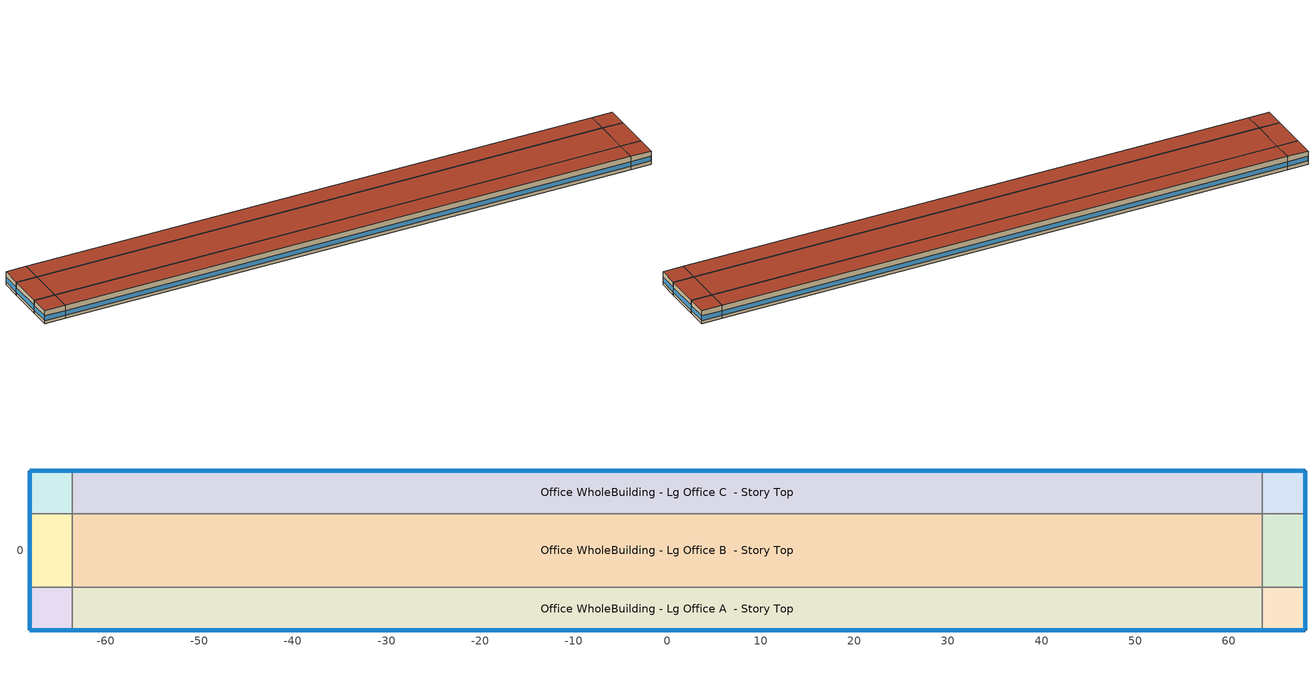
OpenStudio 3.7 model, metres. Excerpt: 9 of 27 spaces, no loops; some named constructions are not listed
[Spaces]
Office WholeBuilding - Lg Office A end_a - Story Top
 floor adiabatic (Typical Interior Floor): -68.16,-8.52 -68.16,-3.95 -63.58,-3.95 -63.58,-8.52 z118.87
 wall outside: -68.16,-3.95 -68.16,-8.52 -63.58,-8.52 z118.87:121.92
 wall to Office WholeBuilding - Lg Office B end_a - Story Top: -63.58,-3.95 -68.16,-3.95 z118.87:121.92
 wall to Office WholeBuilding - Lg Office A  - Story Top: -63.58,-8.52 -63.58,-3.95 z118.87:121.92
 window: -68.16,-3.97 -68.16,-8.49 / -68.13,-8.52 -63.61,-8.52 z119.63:120.71
 roof outside: -63.58,-8.52 -63.58,-3.95 -68.16,-3.95 -68.16,-8.52 z121.92
Office WholeBuilding - Lg Office B end_a - Story Top
 floor adiabatic (Typical Interior Floor): -68.16,-3.95 -68.16,3.95 -63.58,3.95 -63.58,-3.95 z118.87
 wall outside: -68.16,3.95 -68.16,-3.95 z118.87:121.92
 wall to Office WholeBuilding - Lg Office C end_a - Story Top: -63.58,3.95 -68.16,3.95 z118.87:121.92
 wall to Office WholeBuilding - Lg Office B  - Story Top: -63.58,-3.95 -63.58,3.95 z118.87:121.92
 window: -68.16,3.92 -68.16,-3.92 z119.63:120.71
 roof outside: -63.58,-3.95 -63.58,3.95 -68.16,3.95 -68.16,-3.95 z121.92
Office WholeBuilding - Lg Office C end_a - Story Top
 floor adiabatic (Typical Interior Floor): -68.16,3.95 -68.16,8.52 -63.58,8.52 -63.58,3.95 z118.87
 wall outside: -63.58,8.52 -68.16,8.52 -68.16,3.95 z118.87:121.92
 wall to Office WholeBuilding - Lg Office C  - Story Top: -63.58,3.95 -63.58,8.52 z118.87:121.92
 window: -68.16,8.49 -68.16,3.97 / -63.61,8.52 -68.13,8.52 z119.63:120.71
 roof outside: -63.58,3.95 -63.58,8.52 -68.16,8.52 -68.16,3.95 z121.92
Office WholeBuilding - Lg Office A  - Story Top
 floor adiabatic (Typical Interior Floor): -63.58,-8.52 -63.58,-3.95 63.58,-3.95 63.58,-8.52 z118.87
 wall outside: -63.58,-8.52 63.58,-8.52 z118.87:121.92
 wall to Office WholeBuilding - Lg Office B  - Story Top: 63.58,-3.95 -63.58,-3.95 z118.87:121.92
 wall to Office WholeBuilding - Lg Office A end_b - Story Top: 63.58,-8.52 63.58,-3.95 z118.87:121.92
 window: -63.56,-8.52 63.56,-8.52 z119.63:120.7
 roof outside: 63.58,-8.52 63.58,-3.95 -63.58,-3.95 -63.58,-8.52 z121.92
Office WholeBuilding - Lg Office B  - Story Top
 floor adiabatic (Typical Interior Floor): -63.58,-3.95 -63.58,3.95 63.58,3.95 63.58,-3.95 z118.87
 wall to Office WholeBuilding - Lg Office C  - Story Top: 63.58,3.95 -63.58,3.95 z118.87:121.92
 wall to Office WholeBuilding - Lg Office B end_b - Story Top: 63.58,-3.95 63.58,3.95 z118.87:121.92
 roof outside: 63.58,-3.95 63.58,3.95 -63.58,3.95 -63.58,-3.95 z121.92
Office WholeBuilding - Lg Office C  - Story Top
 floor adiabatic (Typical Interior Floor): -63.58,3.95 -63.58,8.52 63.58,8.52 63.58,3.95 z118.87
 wall outside: 63.58,8.52 -63.58,8.52 z118.87:121.92
 wall to Office WholeBuilding - Lg Office C end_b - Story Top: 63.58,3.95 63.58,8.52 z118.87:121.92
 window: 63.56,8.52 -63.56,8.52 z119.63:120.7
 roof outside: 63.58,3.95 63.58,8.52 -63.58,8.52 -63.58,3.95 z121.92
Office WholeBuilding - Lg Office A end_b - Story Top
 floor adiabatic (Typical Interior Floor): 63.58,-8.52 63.58,-3.95 68.16,-3.95 68.16,-8.52 z118.87
 wall outside: 63.58,-8.52 68.16,-8.52 68.16,-3.95 z118.87:121.92
 wall to Office WholeBuilding - Lg Office B end_b - Story Top: 68.16,-3.95 63.58,-3.95 z118.87:121.92
 window: 63.61,-8.52 68.13,-8.52 / 68.16,-8.49 68.16,-3.97 z119.63:120.71
 roof outside: 68.16,-8.52 68.16,-3.95 63.58,-3.95 63.58,-8.52 z121.92
Office WholeBuilding - Lg Office B end_b - Story Top
 floor adiabatic (Typical Interior Floor): 63.58,-3.95 63.58,3.95 68.16,3.95 68.16,-3.95 z118.87
 wall outside: 68.16,-3.95 68.16,3.95 z118.87:121.92
 wall to Office WholeBuilding - Lg Office C end_b - Story Top: 68.16,3.95 63.58,3.95 z118.87:121.92
 window: 68.16,-3.92 68.16,3.92 z119.63:120.71
 roof outside: 68.16,-3.95 68.16,3.95 63.58,3.95 63.58,-3.95 z121.92
Office WholeBuilding - Lg Office C end_b - Story Top
 floor adiabatic (Typical Interior Floor): 63.58,3.95 63.58,8.52 68.16,8.52 68.16,3.95 z118.87
 wall outside: 68.16,3.95 68.16,8.52 63.58,8.52 z118.87:121.92
 window: 68.13,8.52 63.61,8.52 / 68.16,3.97 68.16,8.49 z119.63:120.71
 roof outside: 68.16,3.95 68.16,8.52 63.58,8.52 63.58,3.95 z121.92
[Schedule:Day]
Clothing Schedule Summer Clothes: 24, 0, 0.5
OfficeLarge BLDG_OCC_SCH Sat Day: 6, 0, 0, 8, 0, 0.1, 12, 0, 0.3, 17, 0, 0.1, 19, 0, 0.05, 24, 0, 0
OfficeLarge BLDG_OCC_SCH Wkdy Day: 6, 0, 0, 7, 0, 0.1, 8, 0, 0.2, 12, 0, 0.95, 13, 0, 0.5, 17, 0, 0.95, 18, 0, 0.3, 22, 0, 0.1, 24, 0, 0.05
OfficeLarge BLDG_LIGHT_SCH Sat Day: 6, 0, 0.05, 8, 0, 0.1, 12, 0, 0.3, 17, 0, 0.15, 24, 0, 0.05
OfficeLarge BLDG_LIGHT_SCH Wkdy Day: 6, 0, 0.05, 7, 0, 0.1, 8, 0, 0.3, 17, 0, 0.9, 18, 0, 0.5, 20, 0, 0.3, 22, 0, 0.2, 23, 0, 0.1, 24, 0, 0.05
OfficeLarge BLDG_EQUIP_SCH Sat Day: 6, 0, 0.3, 8, 0, 0.4, 12, 0, 0.5, 17, 0, 0.35, 24, 0, 0.3
OfficeLarge BLDG_EQUIP_SCH Wkdy Day: 8, 0, 0.4, 12, 0, 0.9, 13, 0, 0.8, 17, 0, 0.9, 18, 0, 0.5, 24, 0, 0.4
OfficeLarge INFIL_SCH_PNNL SmrDsn|Wkdy Day: 6, 0, 1, 22, 0, 0.25, 24, 0, 1
OfficeLarge INFIL_SCH_PNNL WntrDsn|Sat Day: 6, 0, 1, 18, 0, 0.25, 24, 0, 1
